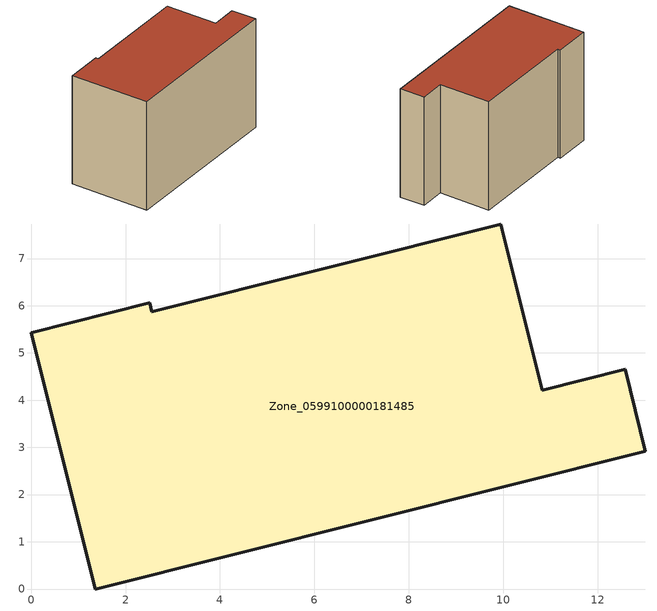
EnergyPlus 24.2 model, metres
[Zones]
Zone_0599100000181485
 floor ground (C_G): 13.01,2.92 1.36,0 0,5.43 2.51,6.06 2.56,5.87 9.95,7.73 10.83,4.21 12.58,4.65 z0
 wall outside (C_F): 1.36,0 13.01,2.92 12.58,4.65 10.83,4.21 9.95,7.73 2.56,5.87 2.51,6.06 0,5.43 1.36,0 z0:7.82
 roof outside (C_R): 10.83,4.21 9.95,7.73 2.56,5.87 2.51,6.06 0,5.43 1.36,0 13.01,2.92 12.58,4.65 z7.82
[BUILDING]
Pand.0599100000181485: North Axis=0; Terrain=City; Loads Convergence Tolerance Value=0.04; Temperature Convergence Tolerance Value=0.4; Solar Distribution=FullExterior; Maximum Number of Warmup Days=25; Minimum Number of Warmup Days=1
[Site:Location]
Rotterdam.The.Hague.AP_ZH_NLD Design_Conditions: Latitude=51.96; Longitude=4.45; Time Zone=1; Elevation=-4.5
[SITE:GROUNDTEMPERATURE:BUILDINGSURFACE]
18, 18, 18, 18, 18, 18, 18, 18, 18, 18, 18, 18
[MATERIAL] Thermal Absorptance=0.9; Solar Absorptance=0.7; Visible Absorptance=0.7
Name | Roughness | Thickness | Conductivity | Density | Specific Heat
G.TI.1975-1991 | MediumSmooth | 0.15 | 0.288461 | 540 | 1210
F.TI.1975-1991 | Rough | 0.3 | 0.230769 | 1920 | 840
R.TI.1975-1991 | MediumRough | 0.2 | 0.153846 | 1500 | 1000
[CONSTRUCTION]
C_G: G.TI.1975-1991
C_F: F.TI.1975-1991
C_R: R.TI.1975-1991
[ZONE]
Zone_0599100000181485: Type=1; Multiplier=1; Ceiling Height=Autocalculate; Volume=Autocalculate; Floor Area=autocalculate; Part of Total Floor Area=Yes
[ZONEINFILTRATION:DESIGNFLOWRATE]
Infil_Zone_0599100000181485: Zone or ZoneList or Space or SpaceList=Zone_0599100000181485; Schedule=AlwaysOn; Design Flow Rate Calculation Method=Flow/Area; Flow Rate per Floor Area=0.003; Constant Term Coefficient=1; Temperature Term Coefficient=0; Velocity Term Coefficient=0; Velocity Squared Term Coefficient=0
[HVACTEMPLATE:ZONE:IDEALLOADSAIRSYSTEM]
Zone_0599100000181485: Maximum Heating Supply Air Temperature=50; Minimum Cooling Supply Air Temperature=13; Maximum Heating Supply Air Humidity Ratio=0.0156; Minimum Cooling Supply Air Humidity Ratio=0.0077; Heating Limit=NoLimit; Cooling Limit=NoLimit; Dehumidification Control Type=ConstantSensibleHeatRatio; Cooling Sensible Heat Ratio=0.7; Dehumidification Setpoint=60; Humidification Control Type=None; Humidification Setpoint=30; Outdoor Air Method=None; Outdoor Air Flow Rate per Person=0.00944; Outdoor Air Flow Rate per Zone Floor Area=0; Outdoor Air Flow Rate per Zone=0; Demand Controlled Ventilation Type=None; Outdoor Air Economizer Type=NoEconomizer; Heat Recovery Type=None; Sensible Heat Recovery Effectiveness=0.7; Latent Heat Recovery Effectiveness=0.65
[ZONECONTROL:THERMOSTAT]
ThermostatControl_Zone_0599100000181485: Zone or ZoneList=Zone_0599100000181485; Control Type Schedule=DualSetpointControlType; Control 1=Thermostat_Zone_0599100000181485; Temperature Difference Between Cutout And Setpoint=0
[THERMOSTATSETPOINT:DUALSETPOINT]
Thermostat_Zone_0599100000181485: Heating Setpoint Temperature Schedule=HeatingSetpoint_Zone_0599100000181485; Cooling Setpoint Temperature Schedule=CoolingSetpoint_Zone_0599100000181485
[SCHEDULE:COMPACT]
HeatingSetpoint_Zone_0599100000181485: Through: 12/31, For: AllDays, Until: 24:00, 21
CoolingSetpoint_Zone_0599100000181485: Through: 12/31, For: AllDays, Until: 24:00, 24
DualSetpointControlType: Through: 12/31, For: AllDays, Until: 24:00, 4
AlwaysOn: Through: 12/31, For: AllDays, Until: 24:00, 1
